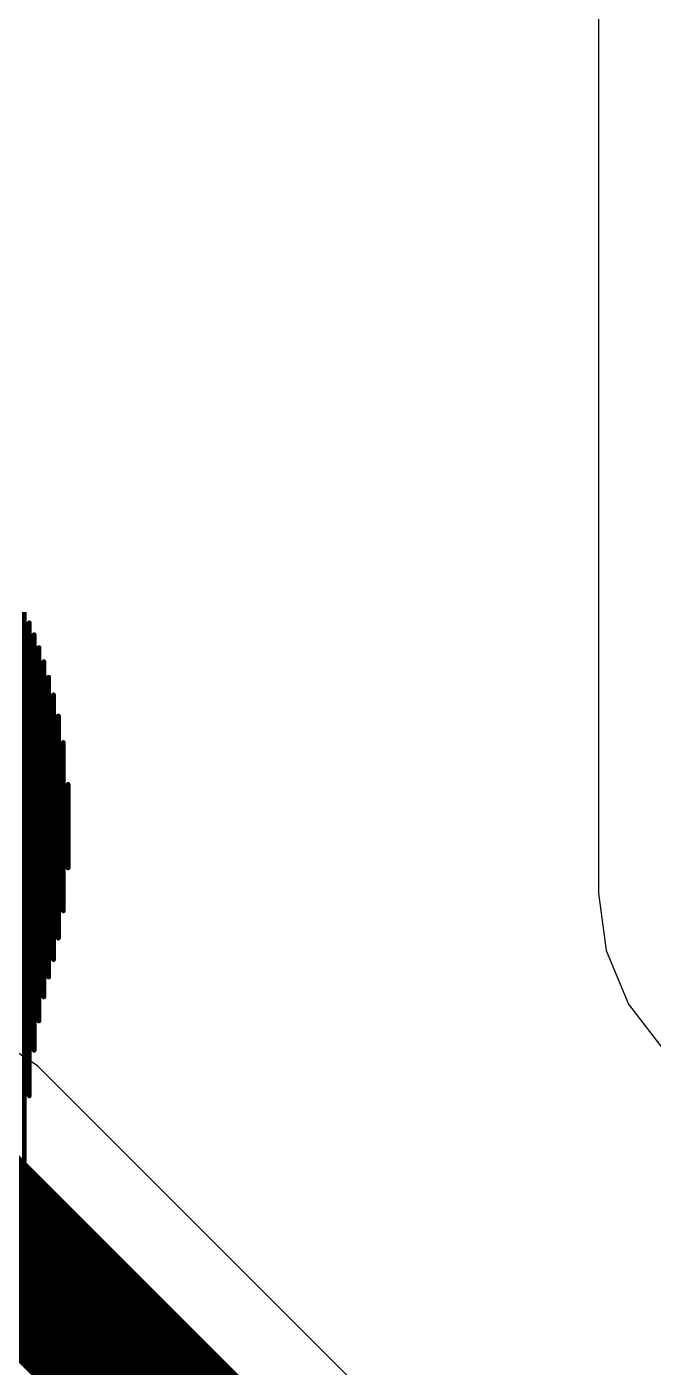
# Model space of a CAD drawing. Header units: millimetres. Extents: x 1.01 to 3.59, y 0.05 to 3.22.
# Drawn here: x 2.2259 to 2.3112, y 2.1964 to 2.379 of the extents above; entities that cross this region are included whole.
import ezdxf

# ---------------------------------------------------------------- set-up
doc = ezdxf.new("R2010")
doc.units = ezdxf.units.MM
doc.header["$MEASUREMENT"] = 0
doc.layers.add('BottomLayer', color=5, linetype='Continuous')
doc.layers.add('BottomOverlay', color=54, linetype='Continuous')

# ---------------------------------------------------------------- blocks, each defined once
blk = doc.blocks.new('S______ROHS_B_125')
at = {"layer": 'BottomOverlay', "const_width": 0.000661}
for points in [[(0.04858, 0.1244), (0.04505, 0.1244)], [(0.04858, 0.1244), (0.04505, 0.1244)], [(0.04733, 0.12241), (0.04212, 0.12241)], [(0.04733, 0.12241), (0.04212, 0.12241)], [(0.04775, 0.12307), (0.04316, 0.12307)], [(0.04775, 0.12307), (0.04316, 0.12307)], [(0.04816, 0.12373), (0.04413, 0.12373)], [(0.04816, 0.12373), (0.04413, 0.12373)], [(-0.02242, 0.12043), (-0.03378, 0.12043)], [(-0.02242, 0.12043), (-0.03378, 0.12043)], [(0.04608, 0.12043), (0.03859, 0.12043)], [(0.04608, 0.12043), (0.03859, 0.12043)], [(0.04649, 0.12109), (0.03986, 0.12109)], [(0.04649, 0.12109), (0.03986, 0.12109)], [(0.04691, 0.12175), (0.04103, 0.12175)], [(0.04691, 0.12175), (0.04103, 0.12175)], [(-0.00994, 0.11844), (-0.04598, 0.11844)], [(-0.00994, 0.11844), (-0.04598, 0.11844)], [(-0.01286, 0.11911), (-0.04312, 0.11911)], [(-0.01286, 0.11911), (-0.04312, 0.11911)], [(-0.01658, 0.11977), (-0.0395, 0.11977)], [(-0.01658, 0.11977), (-0.0395, 0.11977)], [(0.04482, 0.11844), (0.03408, 0.11844)], [(0.04482, 0.11844), (0.03408, 0.11844)], [(0.04524, 0.11911), (0.03574, 0.11911)], [(0.04524, 0.11911), (0.03574, 0.11911)], [(0.04566, 0.11977), (0.03722, 0.11977)], [(0.04566, 0.11977), (0.03722, 0.11977)], [(-0.00484, 0.11712), (-0.05051, 0.11712)], [(-0.00484, 0.11712), (-0.05051, 0.11712)], [(-0.00756, 0.11778), (-0.04838, 0.11778)], [(-0.00756, 0.11778), (-0.04838, 0.11778)], [(0.04399, 0.11712), (0.03009, 0.11712)], [(0.04399, 0.11712), (0.03009, 0.11712)], [(0.0444, 0.11778), (0.03222, 0.11778)], [(0.0444, 0.11778), (0.03222, 0.11778)], [(0.00862, 0.11514), (-0.05579, 0.11514)], [(0.00862, 0.11514), (-0.05579, 0.11514)], [(0.00242, 0.1158), (-0.05418, 0.1158)], [(0.00242, 0.1158), (-0.05418, 0.1158)], [(-0.00159, 0.11646), (-0.05243, 0.11646)], [(-0.00159, 0.11646), (-0.05243, 0.11646)], [(0.04273, 0.11514), (0.0187, 0.11514)], [(0.04273, 0.11514), (0.0187, 0.11514)], [(0.04315, 0.1158), (0.02421, 0.1158)], [(0.04315, 0.1158), (0.02421, 0.1158)], [(0.04357, 0.11646), (0.02752, 0.11646)], [(0.04357, 0.11646), (0.02752, 0.11646)], [(0.04231, 0.11448), (-0.05729, 0.11448)], [(0.04231, 0.11448), (-0.05729, 0.11448)]]:
    blk.add_lwpolyline(points, dxfattribs=at)
at = {"layer": 'BottomOverlay', "const_width": 0.000331}
for points in [[(0.04489, 0.1244, 1), (0.04522, 0.1244, 1)], [(0.04489, 0.1244, 1), (0.04522, 0.1244, 1)], [(0.04196, 0.12241, 1), (0.04229, 0.12241, 1)], [(0.04196, 0.12241, 1), (0.04229, 0.12241, 1)], [(0.04299, 0.12307, 1), (0.04333, 0.12307, 1)], [(0.04299, 0.12307, 1), (0.04333, 0.12307, 1)], [(0.04397, 0.12373, 1), (0.0443, 0.12373, 1)], [(0.04397, 0.12373, 1), (0.0443, 0.12373, 1)], [(-0.03395, 0.12043, 1), (-0.03362, 0.12043, 1)], [(-0.03395, 0.12043, 1), (-0.03362, 0.12043, 1)], [(-0.02259, 0.12043, 1), (-0.02226, 0.12043, 1)], [(-0.02259, 0.12043, 1), (-0.02226, 0.12043, 1)], [(0.03843, 0.12043, 1), (0.03876, 0.12043, 1)], [(0.03843, 0.12043, 1), (0.03876, 0.12043, 1)], [(0.03969, 0.12109, 1), (0.04002, 0.12109, 1)], [(0.03969, 0.12109, 1), (0.04002, 0.12109, 1)], [(0.04087, 0.12175, 1), (0.0412, 0.12175, 1)], [(0.04087, 0.12175, 1), (0.0412, 0.12175, 1)], [(-0.04615, 0.11844, 1), (-0.04582, 0.11844, 1)], [(-0.04615, 0.11844, 1), (-0.04582, 0.11844, 1)], [(-0.04328, 0.11911, 1), (-0.04295, 0.11911, 1)], [(-0.04328, 0.11911, 1), (-0.04295, 0.11911, 1)], [(-0.03966, 0.11977, 1), (-0.03933, 0.11977, 1)], [(-0.03966, 0.11977, 1), (-0.03933, 0.11977, 1)], [(-0.01675, 0.11977, 1), (-0.01641, 0.11977, 1)], [(-0.01675, 0.11977, 1), (-0.01641, 0.11977, 1)], [(-0.01302, 0.11911, 1), (-0.01269, 0.11911, 1)], [(-0.01302, 0.11911, 1), (-0.01269, 0.11911, 1)], [(-0.0101, 0.11844, 1), (-0.00977, 0.11844, 1)], [(-0.0101, 0.11844, 1), (-0.00977, 0.11844, 1)], [(0.03391, 0.11844, 1), (0.03424, 0.11844, 1)], [(0.03391, 0.11844, 1), (0.03424, 0.11844, 1)], [(0.03557, 0.11911, 1), (0.0359, 0.11911, 1)], [(0.03557, 0.11911, 1), (0.0359, 0.11911, 1)], [(0.03706, 0.11977, 1), (0.03739, 0.11977, 1)], [(0.03706, 0.11977, 1), (0.03739, 0.11977, 1)], [(0.04466, 0.11844, 1), (0.04499, 0.11844, 1)], [(0.04466, 0.11844, 1), (0.04499, 0.11844, 1)], [(0.04508, 0.11911, 1), (0.04541, 0.11911, 1)], [(0.04508, 0.11911, 1), (0.04541, 0.11911, 1)], [(0.04549, 0.11977, 1), (0.04582, 0.11977, 1)], [(0.04549, 0.11977, 1), (0.04582, 0.11977, 1)], [(-0.05068, 0.11712, 1), (-0.05035, 0.11712, 1)], [(-0.05068, 0.11712, 1), (-0.05035, 0.11712, 1)], [(-0.04855, 0.11778, 1), (-0.04822, 0.11778, 1)], [(-0.04855, 0.11778, 1), (-0.04822, 0.11778, 1)], [(-0.00773, 0.11778, 1), (-0.0074, 0.11778, 1)], [(-0.00773, 0.11778, 1), (-0.0074, 0.11778, 1)], [(-0.00501, 0.11712, 1), (-0.00468, 0.11712, 1)], [(-0.00501, 0.11712, 1), (-0.00468, 0.11712, 1)], [(0.02993, 0.11712, 1), (0.03026, 0.11712, 1)], [(0.02993, 0.11712, 1), (0.03026, 0.11712, 1)], [(0.03205, 0.11778, 1), (0.03238, 0.11778, 1)], [(0.03205, 0.11778, 1), (0.03238, 0.11778, 1)], [(0.04382, 0.11712, 1), (0.04415, 0.11712, 1)], [(0.04382, 0.11712, 1), (0.04415, 0.11712, 1)], [(0.04424, 0.11778, 1), (0.04457, 0.11778, 1)], [(0.04424, 0.11778, 1), (0.04457, 0.11778, 1)], [(-0.05596, 0.11514, 1), (-0.05562, 0.11514, 1)], [(-0.05596, 0.11514, 1), (-0.05562, 0.11514, 1)], [(-0.05434, 0.1158, 1), (-0.05401, 0.1158, 1)], [(-0.05434, 0.1158, 1), (-0.05401, 0.1158, 1)], [(-0.05259, 0.11646, 1), (-0.05226, 0.11646, 1)], [(-0.05259, 0.11646, 1), (-0.05226, 0.11646, 1)], [(-0.00176, 0.11646, 1), (-0.00142, 0.11646, 1)], [(-0.00176, 0.11646, 1), (-0.00142, 0.11646, 1)], [(0.00225, 0.1158, 1), (0.00258, 0.1158, 1)], [(0.00225, 0.1158, 1), (0.00258, 0.1158, 1)], [(0.00845, 0.11514, 1), (0.00878, 0.11514, 1)], [(0.00845, 0.11514, 1), (0.00878, 0.11514, 1)], [(0.01854, 0.11514, 1), (0.01887, 0.11514, 1)], [(0.01854, 0.11514, 1), (0.01887, 0.11514, 1)], [(0.02404, 0.1158, 1), (0.02438, 0.1158, 1)], [(0.02404, 0.1158, 1), (0.02438, 0.1158, 1)], [(0.02736, 0.11646, 1), (0.02769, 0.11646, 1)], [(0.02736, 0.11646, 1), (0.02769, 0.11646, 1)], [(0.04257, 0.11514, 1), (0.0429, 0.11514, 1)], [(0.04257, 0.11514, 1), (0.0429, 0.11514, 1)], [(0.04298, 0.1158, 1), (0.04332, 0.1158, 1)], [(0.04298, 0.1158, 1), (0.04332, 0.1158, 1)], [(0.0434, 0.11646, 1), (0.04373, 0.11646, 1)], [(0.0434, 0.11646, 1), (0.04373, 0.11646, 1)]]:
    blk.add_lwpolyline(points, format="xyb", close=True, dxfattribs=at)

msp = doc.modelspace()

# ---------------------------------------------------------------- linework, layer by layer
at = {"layer": 'BottomLayer'}
for p, q in [((2.30374, 2.56647), (2.30374, 2.261)), ((2.30374, 2.261), (2.30477, 2.25317)), ((2.30477, 2.25317), (2.3078, 2.24587)), ((2.3078, 2.24587), (2.3126, 2.2396)), ((2.22742, 2.23742), (2.2208, 2.24184)), ((2.76764, 1.69719), (2.22742, 2.23742))]:
    msp.add_line(p, q, dxfattribs=at)
at = {"layer": 'BottomLayer', "const_width": 0.02}
msp.add_lwpolyline([(2.213, 2.223), (2.782, 1.654)], dxfattribs=at)

# ---------------------------------------------------------------- block references
at = {"rotation": 270}
msp.add_blockref('S______ROHS_B_125', (2.1111, 2.242), dxfattribs=at)

doc.saveas('drawing.dxf')
